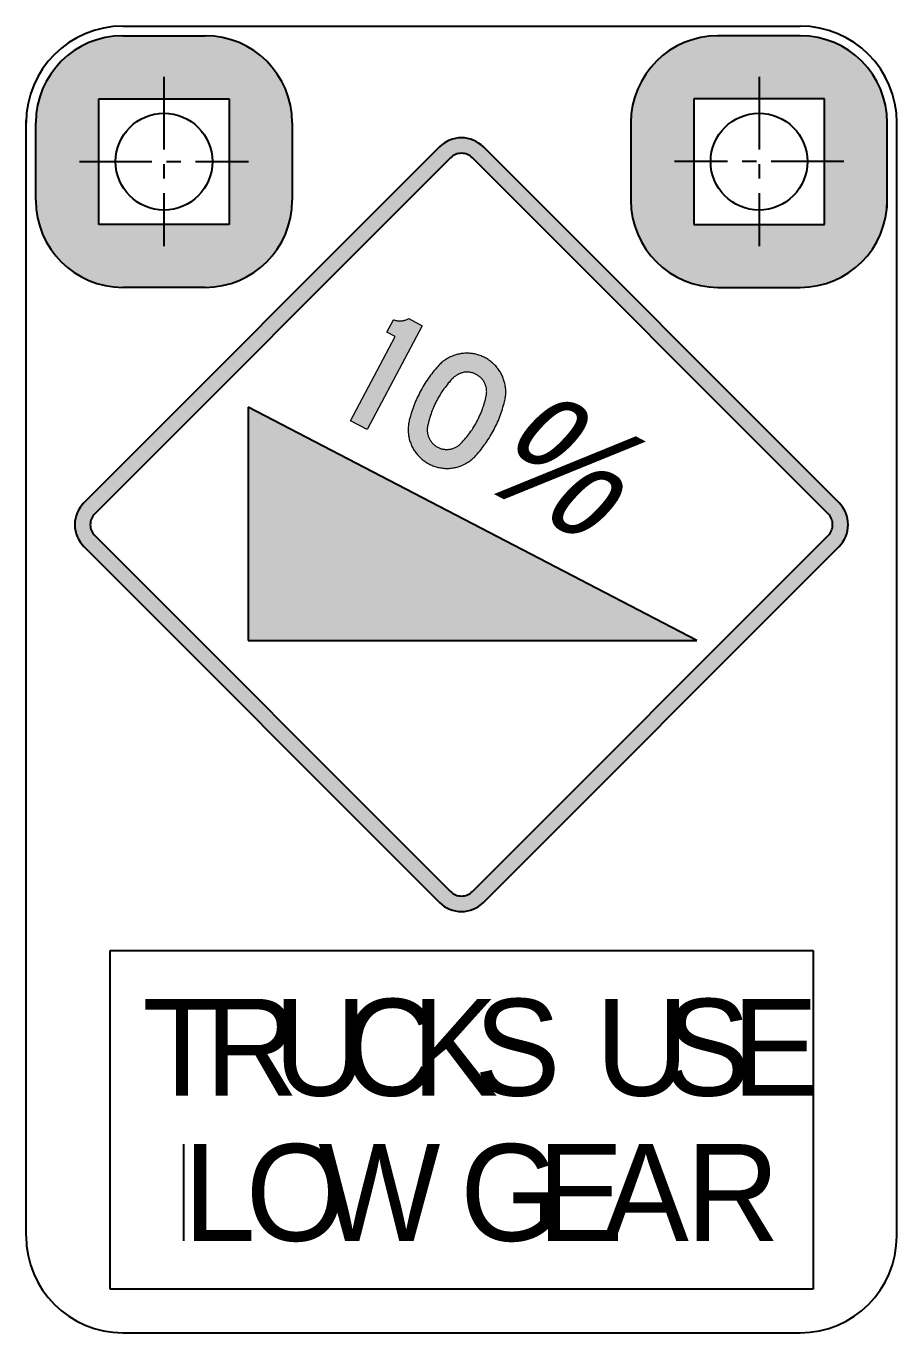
# Model space of a CAD drawing. Extents: x -300 to 1038, y -1303 to 235.
# Drawn here: x -299.6 to -209.6, y -594.1 to -459.1 of the extents above; entities that cross this region are included whole.
import ezdxf

# ---------------------------------------------------------------- set-up
doc = ezdxf.new("R2010")
doc.units = 0
doc.header["$LTSCALE"] = 6
doc.header["$MEASUREMENT"] = 0
doc.linetypes.add('CENTER', pattern=[2, 1.25, -0.25, 0.25, -0.25])
doc.layers.get('0').update_dxf_attribs({"linetype": 'CONTINUOUS'})
for name, color, linetype in [('CENT25', 1, 'CENTER'), ('L25', 1, 'CONTINUOUS'), ('L35', 3, 'CONTINUOUS'), ('T25', 1, 'CONTINUOUS')]:
    doc.layers.add(name, color=color, linetype=linetype)
doc.styles.add('ARIAL', font='ARIAL.TTF', dxfattribs={"width": 0.9, "oblique": 15})
doc.styles.add('CSERIES', font='Cseries.shx')

# ---------------------------------------------------------------- blocks, each defined once
blk = doc.blocks.new('blk11')
at = {"layer": 'L35', "linetype": 'Continuous', "style": 'CSERIES'}
for s, p in [('G', (0, 0)), ('E', (7.99, 0)), ('A', (14.72, 0)), ('R', (23.37, 0))]:
    blk.add_text(s, height=10, dxfattribs=at).set_placement(p)
blk = doc.blocks.new('blk10')
at = {"layer": 'L35', "linetype": 'Continuous', "style": 'CSERIES'}
for s, p in [('L', (0, 0)), ('O', (6.44, 0)), ('W', (13.92, 0))]:
    blk.add_text(s, height=10, dxfattribs=at).set_placement(p)
blk = doc.blocks.new('blk12')
at = {"layer": 'L35', "linetype": 'Continuous'}
for name, p in [('blk10', (0, 0)), ('blk11', (28.59, 0))]:
    blk.add_blockref(name, p, dxfattribs=at)
blk = doc.blocks.new('blk8')
at = {"layer": 'L35', "linetype": 'Continuous', "style": 'CSERIES'}
for s, p in [('U', (0, 0)), ('S', (7.1, 0)), ('E', (14.13, 0))]:
    blk.add_text(s, height=10, dxfattribs=at).set_placement(p)
blk = doc.blocks.new('blk7')
at = {"layer": 'L35', "linetype": 'Continuous', "style": 'CSERIES'}
for s, p in [('T', (0, 0)), ('R', (6.47, 0)), ('U', (13.57, 0)), ('C', (20.67, 0)), ('K', (27.83, 0)), ('S', (34.29, 0))]:
    blk.add_text(s, height=10, dxfattribs=at).set_placement(p)
blk = doc.blocks.new('blk9')
at = {"layer": 'L35', "linetype": 'Continuous'}
for name, p in [('blk7', (0, 0)), ('blk8', (46.82, 0))]:
    blk.add_blockref(name, p, dxfattribs=at)

msp = doc.modelspace()

# ---------------------------------------------------------------- hatches: boundary and pattern name
at = {"layer": 'L25', "linetype": 'Continuous'}
h = msp.add_hatch(color=256, dxfattribs=at)
h.paths.add_polyline_path([(-278.57, -466.55), (-278.57, -479.55), (-292.07, -479.55), (-292.07, -466.94), (-295.85, -462.6, 0.202459), (-298.57, -469.05), (-298.57, -474.02), (-298.57, -474.02), (-298.57, -474.69), (-298.57, -474.69), (-298.57, -477.05, 0.414214), (-289.57, -486.05), (-281.07, -486.05, 0.414214), (-272.07, -477.05), (-272.07, -469.05, 0.414214), (-281.07, -460.05), (-289.57, -460.05, 0.195371), (-295.85, -462.6), (-292.07, -466.94), (-292.07, -466.55)])
h.paths.add_polyline_path([(-217.06, -466.55), (-217.06, -466.98), (-212.18, -463.91, 0.245314), (-219.56, -460.05), (-228.06, -460.05, 0.414214), (-237.06, -469.05), (-237.06, -477.05, 0.414214), (-228.06, -486.05), (-219.56, -486.05, 0.414214), (-210.56, -477.05), (-210.56, -469.05, 0.15332), (-212.18, -463.91), (-217.06, -466.98), (-217.06, -479.55), (-230.56, -479.55), (-230.56, -466.55)])
at = {"layer": 'L25', "ltscale": 1000}
h = msp.add_hatch(color=256, dxfattribs=at)
edge = h.paths.add_edge_path(flags=16)
edge.add_arc((-291.33, -510.56), 1.6, 135, 225)
edge.add_line((-292.47, -511.69), (-255.7, -548.46))
edge.add_arc((-254.57, -547.32), 1.6, 225, 315)
edge.add_line((-253.44, -548.46), (-216.67, -511.69))
edge.add_arc((-217.81, -510.56), 1.6, 315, 405)
edge.add_line((-216.67, -509.43), (-253.44, -472.66))
edge.add_arc((-254.57, -473.8), 1.6, 45, 135)
edge.add_line((-255.7, -472.66), (-292.47, -509.43))
edge = h.paths.add_edge_path()
edge.add_arc((-254.57, -547.32), 3.2, 225, 315)
edge.add_line((-252.31, -549.59), (-215.54, -512.82))
edge.add_arc((-217.81, -510.56), 3.2, 315, 405)
edge.add_line((-215.54, -508.3), (-252.31, -471.53))
edge.add_arc((-254.57, -473.8), 3.2, 45, 135)
edge.add_line((-256.83, -471.53), (-293.6, -508.3))
edge.add_arc((-291.33, -510.56), 3.2, 135, 225)
edge.add_line((-293.6, -512.82), (-256.83, -549.59))
at = {"layer": 'L35', "linetype": 'Continuous'}
h = msp.add_hatch(color=1, dxfattribs=at)
h.paths.add_polyline_path([(-258.62, -490), (-260.01, -489.26), (-260.25, -489.38), (-260.46, -489.45), (-260.67, -489.49), (-260.89, -489.51), (-261.13, -489.5), (-261.37, -489.46), (-261.6, -489.39), (-262.28, -490.67), (-261.42, -491.13), (-266.05, -499.83), (-264.33, -500.74)])
h.paths.add_polyline_path([(-258.57, -496.33), (-258.67, -496.51), (-258.77, -496.69), (-258.87, -496.87), (-258.96, -497.06), (-259.06, -497.24), (-259.14, -497.43), (-259.23, -497.62), (-259.31, -497.81), (-259.39, -498), (-259.46, -498.19), (-259.54, -498.38), (-259.6, -498.58), (-259.67, -498.77), (-259.73, -498.97), (-259.79, -499.16), (-259.85, -499.36), (-259.9, -499.56), (-259.96, -499.76), (-259.98, -499.87), (-260.01, -499.99), (-260.03, -500.1), (-260.04, -500.22), (-260.06, -500.33), (-260.07, -500.45), (-260.08, -500.68), (-260.08, -500.79), (-260.07, -500.91), (-260.07, -501.03), (-260.06, -501.14), (-260.03, -501.37), (-260.01, -501.48), (-259.99, -501.6), (-259.96, -501.71), (-259.93, -501.82), (-259.9, -501.93), (-259.86, -502.04), (-259.78, -502.26), (-259.73, -502.37), (-259.69, -502.47), (-259.63, -502.57), (-259.58, -502.68), (-259.52, -502.78), (-259.46, -502.88), (-259.4, -502.97), (-259.33, -503.07), (-259.26, -503.16), (-259.19, -503.25), (-259.12, -503.34), (-259.04, -503.43), (-258.96, -503.51), (-258.88, -503.59), (-258.8, -503.67), (-258.71, -503.75), (-258.62, -503.83), (-258.44, -503.97), (-258.25, -504.1), (-258.15, -504.16), (-258.05, -504.22), (-257.95, -504.27), (-257.85, -504.33), (-257.74, -504.38), (-257.64, -504.42), (-257.53, -504.47), (-257.42, -504.51), (-257.2, -504.58), (-257.09, -504.61), (-256.98, -504.64), (-256.87, -504.66), (-256.75, -504.69), (-256.64, -504.7), (-256.52, -504.72), (-256.41, -504.73), (-256.29, -504.74), (-256.18, -504.74), (-256.06, -504.75), (-255.95, -504.75), (-255.83, -504.74), (-255.71, -504.73), (-255.6, -504.72), (-255.48, -504.7), (-255.37, -504.69), (-255.26, -504.66), (-255.03, -504.61), (-254.92, -504.58), (-254.81, -504.54), (-254.7, -504.51), (-254.59, -504.47), (-254.48, -504.42), (-254.38, -504.37), (-254.27, -504.32), (-254.17, -504.27), (-254.07, -504.21), (-253.97, -504.15), (-253.87, -504.09), (-253.78, -504.03), (-253.59, -503.89), (-253.5, -503.82), (-253.41, -503.74), (-253.33, -503.66), (-253.24, -503.58), (-253.16, -503.5), (-253.09, -503.41), (-252.95, -503.26), (-252.81, -503.1), (-252.68, -502.95), (-252.55, -502.79), (-252.42, -502.62), (-252.3, -502.46), (-252.18, -502.29), (-252.06, -502.13), (-251.94, -501.96), (-251.83, -501.79), (-251.72, -501.61), (-251.61, -501.43), (-251.5, -501.26), (-251.4, -501.08), (-251.3, -500.9), (-251.2, -500.72), (-251.11, -500.53), (-251.02, -500.35), (-250.93, -500.16), (-250.85, -499.97), (-250.76, -499.78), (-250.68, -499.59), (-250.61, -499.4), (-250.54, -499.21), (-250.47, -499.01), (-250.4, -498.82), (-250.34, -498.62), (-250.28, -498.42), (-250.22, -498.23), (-250.17, -498.03), (-250.12, -497.83), (-250.09, -497.72), (-250.07, -497.6), (-250.03, -497.38), (-250.01, -497.26), (-250, -497.14), (-249.99, -496.91), (-249.99, -496.8), (-250, -496.68), (-250, -496.57), (-250.03, -496.33), (-250.06, -496.11), (-250.09, -495.99), (-250.11, -495.88), (-250.14, -495.77), (-250.18, -495.66), (-250.21, -495.55), (-250.25, -495.44), (-250.29, -495.33), (-250.34, -495.22), (-250.39, -495.12), (-250.44, -495.02), (-250.49, -494.91), (-250.55, -494.81), (-250.61, -494.72), (-250.68, -494.62), (-250.74, -494.52), (-250.81, -494.43), (-250.88, -494.34), (-250.96, -494.25), (-251.03, -494.16), (-251.11, -494.08), (-251.19, -494), (-251.36, -493.84), (-251.45, -493.77), (-251.54, -493.69), (-251.63, -493.62), (-251.73, -493.56), (-251.82, -493.49), (-251.92, -493.43), (-252.02, -493.37), (-252.23, -493.26), (-252.33, -493.21), (-252.44, -493.17), (-252.54, -493.12), (-252.65, -493.08), (-252.76, -493.04), (-252.87, -493.01), (-252.98, -492.98), (-253.1, -492.95), (-253.21, -492.92), (-253.32, -492.9), (-253.44, -492.88), (-253.55, -492.87), (-253.67, -492.86), (-253.78, -492.85), (-253.9, -492.85), (-254.01, -492.84), (-254.13, -492.85), (-254.24, -492.85), (-254.36, -492.86), (-254.47, -492.87), (-254.59, -492.88), (-254.7, -492.9), (-254.82, -492.93), (-254.93, -492.95), (-255.04, -492.98), (-255.15, -493.01), (-255.37, -493.08), (-255.48, -493.12), (-255.59, -493.17), (-255.69, -493.22), (-255.8, -493.27), (-255.9, -493.32), (-256, -493.38), (-256.1, -493.44), (-256.2, -493.5), (-256.29, -493.56), (-256.48, -493.7), (-256.57, -493.77), (-256.66, -493.85), (-256.83, -494.01), (-256.91, -494.09), (-256.99, -494.18), (-257.12, -494.33), (-257.26, -494.49), (-257.39, -494.64), (-257.52, -494.8), (-257.65, -494.96), (-257.77, -495.13), (-257.89, -495.3), (-258.02, -495.46), (-258.13, -495.63), (-258.25, -495.81), (-258.36, -495.98), (-258.47, -496.15)])
h.paths.add_polyline_path([(-256.34, -496.48), (-256.16, -496.24), (-256.05, -496.1), (-255.86, -495.88), (-255.61, -495.59), (-255.38, -495.34), (-255.18, -495.18), (-254.97, -495.05), (-254.77, -494.96), (-254.55, -494.88), (-254.38, -494.84), (-254.24, -494.81), (-254, -494.8), (-253.74, -494.81), (-253.49, -494.86), (-253.26, -494.93), (-253.03, -495.03), (-252.83, -495.16), (-252.63, -495.32), (-252.44, -495.51), (-252.37, -495.62), (-252.29, -495.72), (-252.17, -495.94), (-252.07, -496.18), (-252.01, -496.38), (-251.99, -496.51), (-251.97, -496.64), (-251.96, -496.91), (-251.98, -497.08), (-251.99, -497.19), (-252.05, -497.42), (-252.1, -497.66), (-252.18, -497.95), (-252.23, -498.12), (-252.32, -498.4), (-252.41, -498.64), (-252.51, -498.9), (-252.64, -499.21), (-252.76, -499.49), (-252.84, -499.65), (-252.97, -499.89), (-253.13, -500.19), (-253.29, -500.45), (-253.38, -500.61), (-253.54, -500.83), (-253.69, -501.06), (-253.86, -501.29), (-254.03, -501.49), (-254.2, -501.7), (-254.38, -501.91), (-254.51, -502.05), (-254.67, -502.22), (-254.88, -502.39), (-255.09, -502.53), (-255.32, -502.64), (-255.57, -502.72), (-255.78, -502.77), (-256.04, -502.79), (-256.25, -502.78), (-256.52, -502.74), (-256.76, -502.68), (-256.98, -502.58), (-257.19, -502.46), (-257.39, -502.32), (-257.55, -502.16), (-257.71, -501.98), (-257.84, -501.78), (-257.95, -501.55), (-258, -501.4), (-258.04, -501.29), (-258.07, -501.16), (-258.1, -501.02), (-258.11, -500.74), (-258.1, -500.59), (-258.09, -500.45), (-258.01, -500.11), (-257.92, -499.73), (-257.82, -499.4), (-257.72, -499.12), (-257.66, -498.95), (-257.57, -498.69), (-257.46, -498.44), (-257.35, -498.18), (-257.23, -497.94), (-257.1, -497.7), (-256.97, -497.45), (-256.83, -497.21), (-256.65, -496.93), (-256.48, -496.68)], flags=16)
msp.add_hatch(color=1, dxfattribs=at).paths.add_polyline_path([(-276.62, -498.42), (-276.62, -522.53), (-230.25, -522.53)])

# ---------------------------------------------------------------- linework, layer by layer
at = {"color": 1, "lineweight": 0}
for points in [[(-260.01, -489.26), (-258.62, -490), (-264.33, -500.74), (-266.05, -499.83), (-261.42, -491.13), (-262.28, -490.67), (-261.59, -489.38), (-261.52, -489.41), (-261.45, -489.43), (-261.37, -489.45), (-261.3, -489.47), (-261.22, -489.49), (-261.14, -489.5), (-261.06, -489.5), (-260.99, -489.51), (-260.91, -489.51), (-260.83, -489.5), (-260.75, -489.5), (-260.67, -489.49), (-260.6, -489.48), (-260.52, -489.46), (-260.45, -489.44), (-260.37, -489.42), (-260.3, -489.39), (-260.23, -489.36), (-260.15, -489.33), (-260.08, -489.3), (-260.01, -489.26), (-260.01, -489.26)], [(-252.12, -493.32), (-252.23, -493.26), (-252.33, -493.21), (-252.44, -493.17), (-252.54, -493.12), (-252.65, -493.08), (-252.76, -493.04), (-252.87, -493.01), (-252.98, -492.98), (-253.1, -492.95), (-253.21, -492.92), (-253.32, -492.9), (-253.44, -492.88), (-253.55, -492.87), (-253.67, -492.86), (-253.78, -492.85), (-253.9, -492.85), (-254.01, -492.84), (-254.13, -492.85), (-254.24, -492.85), (-254.36, -492.86), (-254.47, -492.87), (-254.59, -492.88), (-254.7, -492.9), (-254.82, -492.93), (-254.93, -492.95), (-255.04, -492.98), (-255.15, -493.01), (-255.26, -493.05), (-255.37, -493.08), (-255.48, -493.12), (-255.59, -493.17), (-255.69, -493.22), (-255.8, -493.27), (-255.9, -493.32), (-256, -493.38), (-256.1, -493.44), (-256.2, -493.5), (-256.29, -493.56), (-256.39, -493.63), (-256.48, -493.7), (-256.57, -493.77), (-256.66, -493.85), (-256.74, -493.93), (-256.83, -494.01), (-256.91, -494.09), (-256.99, -494.18)], [(-250.12, -497.83), (-250.09, -497.72), (-250.07, -497.6), (-250.05, -497.49), (-250.03, -497.38), (-250.01, -497.26), (-250, -497.14), (-250, -497.03), (-249.99, -496.91), (-249.99, -496.8), (-250, -496.68), (-250, -496.57), (-250.02, -496.45), (-250.03, -496.33), (-250.05, -496.22), (-250.06, -496.11), (-250.09, -495.99), (-250.11, -495.88), (-250.14, -495.77), (-250.18, -495.66), (-250.21, -495.55), (-250.25, -495.44), (-250.29, -495.33), (-250.34, -495.22), (-250.39, -495.12), (-250.44, -495.02), (-250.49, -494.91), (-250.55, -494.81), (-250.61, -494.72), (-250.68, -494.62), (-250.74, -494.52), (-250.81, -494.43), (-250.88, -494.34), (-250.96, -494.25), (-251.03, -494.16), (-251.11, -494.08), (-251.19, -494), (-251.28, -493.92), (-251.36, -493.84), (-251.45, -493.77), (-251.54, -493.69), (-251.63, -493.62), (-251.73, -493.56), (-251.82, -493.49), (-251.92, -493.43), (-252.02, -493.37), (-252.12, -493.32)], [(-256.99, -494.18), (-257.12, -494.33), (-257.26, -494.49), (-257.39, -494.64), (-257.52, -494.8), (-257.65, -494.96), (-257.77, -495.13), (-257.89, -495.3), (-258.02, -495.46), (-258.13, -495.63), (-258.25, -495.81), (-258.36, -495.98), (-258.47, -496.15), (-258.57, -496.33), (-258.67, -496.51), (-258.77, -496.69), (-258.87, -496.87), (-258.96, -497.06), (-259.06, -497.24), (-259.14, -497.43), (-259.23, -497.62), (-259.31, -497.81), (-259.39, -498), (-259.46, -498.19), (-259.54, -498.38), (-259.6, -498.58), (-259.67, -498.77), (-259.73, -498.97), (-259.79, -499.16), (-259.85, -499.36), (-259.9, -499.56), (-259.96, -499.76)], [(-255.44, -495.41), (-255.57, -495.54), (-255.69, -495.68), (-255.81, -495.82), (-255.93, -495.95), (-256.05, -496.1), (-256.16, -496.24), (-256.27, -496.38), (-256.38, -496.53), (-256.48, -496.68), (-256.59, -496.83), (-256.69, -496.99), (-256.78, -497.14), (-256.88, -497.3), (-256.97, -497.45), (-257.06, -497.62), (-257.14, -497.78), (-257.23, -497.94), (-257.31, -498.11), (-257.39, -498.27), (-257.46, -498.44), (-257.53, -498.61), (-257.6, -498.78), (-257.66, -498.95), (-257.72, -499.12), (-257.78, -499.29), (-257.84, -499.47), (-257.89, -499.64), (-257.94, -499.82), (-257.99, -500), (-258.03, -500.17), (-258.07, -500.35)], [(-253.04, -495.04), (-253.11, -495), (-253.19, -494.97), (-253.26, -494.94), (-253.34, -494.91), (-253.41, -494.88), (-253.49, -494.86), (-253.57, -494.84), (-253.65, -494.83), (-253.73, -494.82), (-253.81, -494.81), (-253.9, -494.8), (-253.98, -494.8), (-254.06, -494.8), (-254.14, -494.81), (-254.22, -494.81), (-254.3, -494.82), (-254.38, -494.84), (-254.46, -494.86), (-254.54, -494.88), (-254.62, -494.9), (-254.69, -494.93), (-254.77, -494.96), (-254.85, -494.99), (-254.92, -495.03), (-254.99, -495.07), (-255.06, -495.11), (-255.13, -495.15), (-255.19, -495.2), (-255.26, -495.25), (-255.32, -495.3), (-255.38, -495.35), (-255.44, -495.41)], [(-252.01, -497.24), (-251.99, -497.16), (-251.98, -497.08), (-251.97, -497), (-251.97, -496.91), (-251.96, -496.83), (-251.97, -496.75), (-251.97, -496.67), (-251.98, -496.59), (-251.99, -496.51), (-252, -496.43), (-252.02, -496.35), (-252.04, -496.27), (-252.07, -496.19), (-252.09, -496.12), (-252.13, -496.04), (-252.16, -495.96), (-252.19, -495.89), (-252.23, -495.82), (-252.27, -495.75), (-252.32, -495.68), (-252.37, -495.62), (-252.41, -495.55), (-252.47, -495.49), (-252.52, -495.43), (-252.58, -495.37), (-252.64, -495.32), (-252.7, -495.26), (-252.76, -495.21), (-252.83, -495.17), (-252.9, -495.12), (-252.97, -495.08), (-253.04, -495.04)], [(-254.63, -502.18), (-254.51, -502.05), (-254.38, -501.91), (-254.26, -501.77), (-254.14, -501.63), (-254.03, -501.49), (-253.91, -501.35), (-253.8, -501.21), (-253.69, -501.06), (-253.59, -500.91), (-253.48, -500.76), (-253.38, -500.61), (-253.29, -500.45), (-253.19, -500.29), (-253.1, -500.13), (-253.01, -499.97), (-252.93, -499.81), (-252.84, -499.65), (-252.76, -499.49), (-252.69, -499.32), (-252.61, -499.15), (-252.54, -498.98), (-252.47, -498.81), (-252.41, -498.64), (-252.35, -498.47), (-252.29, -498.3), (-252.23, -498.12), (-252.18, -497.95), (-252.13, -497.77), (-252.09, -497.59), (-252.05, -497.42), (-252.01, -497.24)], [(-253.09, -503.41), (-252.95, -503.26), (-252.81, -503.1), (-252.68, -502.95), (-252.55, -502.79), (-252.42, -502.62), (-252.3, -502.46), (-252.18, -502.29), (-252.06, -502.13), (-251.94, -501.96), (-251.83, -501.79), (-251.72, -501.61), (-251.61, -501.43), (-251.5, -501.26), (-251.4, -501.08), (-251.3, -500.9), (-251.2, -500.72), (-251.11, -500.53), (-251.02, -500.35), (-250.93, -500.16), (-250.85, -499.97), (-250.76, -499.78), (-250.68, -499.59), (-250.61, -499.4), (-250.54, -499.21), (-250.47, -499.01), (-250.4, -498.82), (-250.34, -498.62), (-250.28, -498.42), (-250.22, -498.23), (-250.17, -498.03), (-250.12, -497.83)], [(-259.96, -499.76), (-259.98, -499.87), (-260.01, -499.99), (-260.03, -500.1), (-260.04, -500.22), (-260.06, -500.33), (-260.07, -500.45), (-260.07, -500.56), (-260.08, -500.68), (-260.08, -500.79), (-260.07, -500.91), (-260.07, -501.03), (-260.06, -501.14), (-260.04, -501.25), (-260.03, -501.37), (-260.01, -501.48), (-259.99, -501.6), (-259.96, -501.71), (-259.93, -501.82), (-259.9, -501.93), (-259.86, -502.04), (-259.82, -502.15), (-259.78, -502.26), (-259.73, -502.37), (-259.69, -502.47), (-259.63, -502.57), (-259.58, -502.68), (-259.52, -502.78), (-259.46, -502.88), (-259.4, -502.97), (-259.33, -503.07), (-259.26, -503.16), (-259.19, -503.25), (-259.12, -503.34), (-259.04, -503.43), (-258.96, -503.51), (-258.88, -503.59), (-258.8, -503.67), (-258.71, -503.75), (-258.62, -503.83), (-258.53, -503.9), (-258.44, -503.97), (-258.34, -504.03), (-258.25, -504.1), (-258.15, -504.16), (-258.05, -504.22), (-257.95, -504.27)], [(-258.07, -500.35), (-258.08, -500.43), (-258.09, -500.51), (-258.1, -500.59), (-258.11, -500.68), (-258.11, -500.76), (-258.11, -500.84), (-258.1, -500.92), (-258.09, -501), (-258.08, -501.08), (-258.07, -501.16), (-258.05, -501.24), (-258.03, -501.32), (-258, -501.4), (-257.98, -501.48), (-257.95, -501.55), (-257.92, -501.62), (-257.88, -501.7), (-257.84, -501.77), (-257.8, -501.84), (-257.75, -501.91), (-257.71, -501.97), (-257.66, -502.04), (-257.6, -502.1), (-257.55, -502.16), (-257.49, -502.22), (-257.43, -502.27), (-257.37, -502.33), (-257.31, -502.38), (-257.24, -502.43), (-257.18, -502.47), (-257.11, -502.51), (-257.03, -502.55)], [(-257.03, -502.55), (-256.96, -502.59), (-256.89, -502.62), (-256.81, -502.65), (-256.74, -502.68), (-256.66, -502.71), (-256.58, -502.73), (-256.5, -502.75), (-256.42, -502.76), (-256.34, -502.77), (-256.26, -502.78), (-256.18, -502.79), (-256.1, -502.79), (-256.02, -502.79), (-255.93, -502.78), (-255.85, -502.77), (-255.77, -502.76), (-255.69, -502.75), (-255.61, -502.73), (-255.53, -502.71), (-255.46, -502.69), (-255.38, -502.66), (-255.3, -502.63), (-255.23, -502.6), (-255.15, -502.56), (-255.08, -502.52), (-255.01, -502.48), (-254.94, -502.44), (-254.88, -502.39), (-254.81, -502.34), (-254.75, -502.29), (-254.69, -502.24), (-254.63, -502.18)], [(-257.95, -504.27), (-257.85, -504.33), (-257.74, -504.38), (-257.64, -504.42), (-257.53, -504.47), (-257.42, -504.51), (-257.31, -504.55), (-257.2, -504.58), (-257.09, -504.61), (-256.98, -504.64), (-256.87, -504.66), (-256.75, -504.69), (-256.64, -504.7), (-256.52, -504.72), (-256.41, -504.73), (-256.29, -504.74), (-256.18, -504.74), (-256.06, -504.75), (-255.95, -504.75), (-255.83, -504.74), (-255.71, -504.73), (-255.6, -504.72), (-255.48, -504.7), (-255.37, -504.69), (-255.26, -504.66), (-255.14, -504.64), (-255.03, -504.61), (-254.92, -504.58), (-254.81, -504.54), (-254.7, -504.51), (-254.59, -504.47), (-254.48, -504.42), (-254.38, -504.37), (-254.27, -504.32), (-254.17, -504.27), (-254.07, -504.21), (-253.97, -504.15), (-253.87, -504.09), (-253.78, -504.03), (-253.68, -503.96), (-253.59, -503.89), (-253.5, -503.82), (-253.41, -503.74), (-253.33, -503.66), (-253.24, -503.58), (-253.16, -503.5), (-253.09, -503.41)]]:
    msp.add_lwpolyline(points, dxfattribs=at)
at = {"layer": 'CENT25'}
for p, q in [((-285.32, -464.3), (-285.32, -481.8)), ((-223.81, -464.3), (-223.81, -481.8)), ((-294.07, -473.05), (-276.57, -473.05)), ((-215.06, -473.05), (-232.56, -473.05))]:
    msp.add_line(p, q, dxfattribs=at)
at = {"layer": 'L35'}
for p, q in [((-289.57, -459.05), (-219.57, -459.05)), ((-289.57, -460.05), (-281.07, -460.05)), ((-219.56, -460.05), (-228.06, -460.05)), ((-292.07, -479.55), (-292.07, -466.55)), ((-292.07, -466.55), (-278.57, -466.55)), ((-278.57, -466.55), (-278.57, -479.55)), ((-230.56, -466.55), (-230.56, -479.55)), ((-217.06, -466.55), (-230.56, -466.55)), ((-217.06, -479.55), (-217.06, -466.55)), ((-299.57, -584.05), (-299.57, -468.76)), ((-298.57, -477.05), (-298.57, -469.05)), ((-272.07, -469.05), (-272.07, -477.05)), ((-237.06, -469.05), (-237.06, -477.05)), ((-210.56, -477.05), (-210.56, -469.05)), ((-209.57, -584.05), (-209.57, -468.76)), ((-298.57, -474.69), (-298.57, -474.02)), ((-210.57, -477.83), (-210.57, -477.16)), ((-278.57, -479.55), (-292.07, -479.55)), ((-230.56, -479.55), (-217.06, -479.55)), ((-281.07, -486.05), (-289.57, -486.05)), ((-228.06, -486.05), (-219.56, -486.05)), ((-290.9, -589.55), (-290.9, -554.55)), ((-290.9, -554.55), (-218.23, -554.55)), ((-218.23, -554.55), (-218.23, -589.55)), ((-218.23, -589.55), (-290.9, -589.55)), ((-289.57, -594.05), (-219.57, -594.05))]:
    msp.add_line(p, q, dxfattribs=at)
at = {"layer": 'L35', "color": 1, "linetype": 'Continuous'}
for p, q in [((-276.62, -498.42), (-276.62, -522.53)), ((-230.25, -522.53), (-276.62, -498.42)), ((-276.62, -522.53), (-230.25, -522.53))]:
    msp.add_line(p, q, dxfattribs=at)
at = {"layer": 'L35', "linetype": 'Continuous'}
msp.add_line((-283.3, -574.55), (-283.3, -584.55), dxfattribs=at)
at = {"layer": 'L35'}
for centre in [(-285.32, -473.05), (-223.81, -473.05)]:
    msp.add_circle(centre, 5, dxfattribs=at)
for centre, radius, start, end in [((-289.57, -469.05), 10, 90, 180), ((-289.57, -469.05), 9, 90, 180), ((-281.07, -469.05), 9, 0, 90), ((-228.06, -469.05), 9, 90, 180), ((-219.56, -469.05), 10, 360, 90), ((-219.56, -469.05), 9, 0, 90), ((-289.57, -477.05), 9, 180, 270), ((-281.07, -477.05), 9, 270, 360), ((-228.06, -477.05), 9, 180, 270), ((-219.56, -477.05), 9, 270, 0), ((-289.57, -584.05), 10, 180, 270), ((-219.57, -584.05), 10, 270, 0)]:
    msp.add_arc(centre, radius, start, end, dxfattribs=at)
at = {"layer": 'T25', "flags": 128}
msp.add_lwpolyline([(-256.83, -549.59, 0.414214), (-252.31, -549.59), (-215.54, -512.82, 0.414214), (-215.54, -508.3), (-252.31, -471.53, 0.414214), (-256.83, -471.53), (-293.6, -508.3, 0.414214), (-293.6, -512.82)], format="xyb", close=True, dxfattribs=at)
at = {"layer": 'T25'}
msp.add_lwpolyline([(-292.47, -509.43, 0.414214), (-292.47, -511.69), (-255.7, -548.46, 0.414214), (-253.44, -548.46), (-216.67, -511.69, 0.414214), (-216.67, -509.43), (-253.44, -472.66, 0.414214), (-255.7, -472.66)], format="xyb", close=True, dxfattribs=at)

# ---------------------------------------------------------------- block references
at = {"layer": 'L35', "linetype": 'Continuous'}
for name, p in [('blk9', (-287.54, -569.55)), ('blk12', (-283.3, -584.55))]:
    msp.add_blockref(name, p, dxfattribs=at)

# ---------------------------------------------------------------- texts
at = {"layer": 'L35', "color": 1, "linetype": 'Continuous', "insert": (-247.95, -495.36), "char_height": 12.16, "width": 97.32, "attachment_point": 1, "rotation": 332, "style": 'ARIAL'}
msp.add_mtext('%', dxfattribs=at)

doc.saveas('drawing.dxf')
